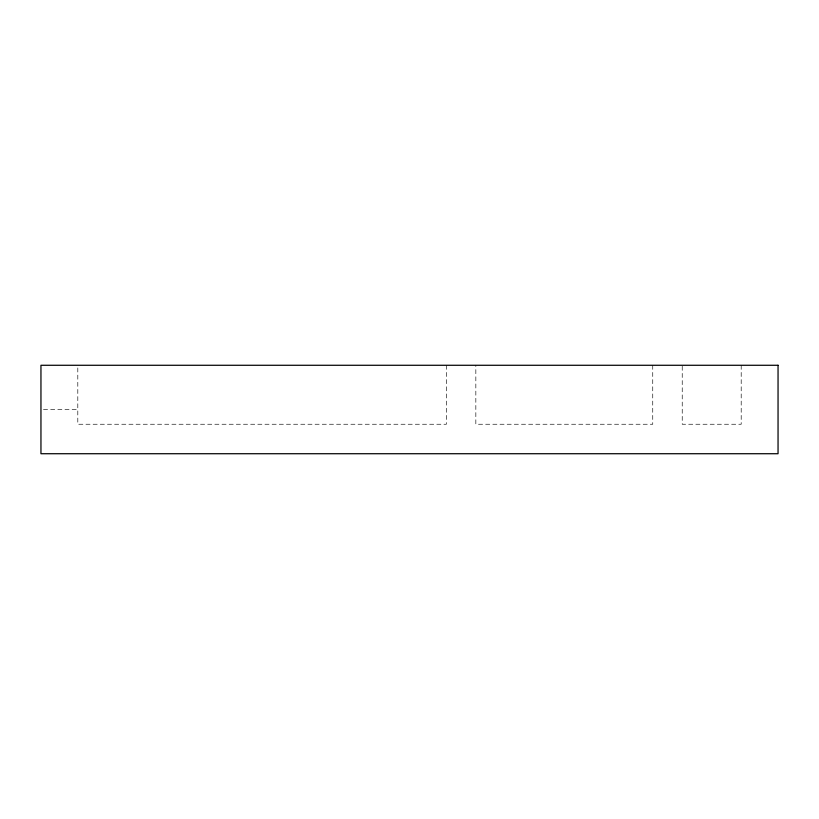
<?xml version="1.0" encoding="UTF-8"?>
<svg xmlns="http://www.w3.org/2000/svg" width="819" height="819" viewBox="0 0 819 819"><rect width="100%" height="100%" fill="white"/><g stroke="black" fill="none" stroke-linecap="round" stroke-linejoin="round"><path stroke-width="0.61" stroke-dasharray="4.09 3.07" d="M43.489 409.5L77.805 409.5M741.195 365.274L741.195 424.242L682.227 424.242L682.227 365.274M652.743 365.274L652.743 424.242L475.839 424.242L475.839 365.274M446.355 365.274L446.355 424.242L77.805 424.242L77.805 365.274"/><path stroke-width="1.23" d="M778.05 365.274L40.95 365.274L40.95 453.726L778.05 453.726L778.05 365.274"/></g></svg>
